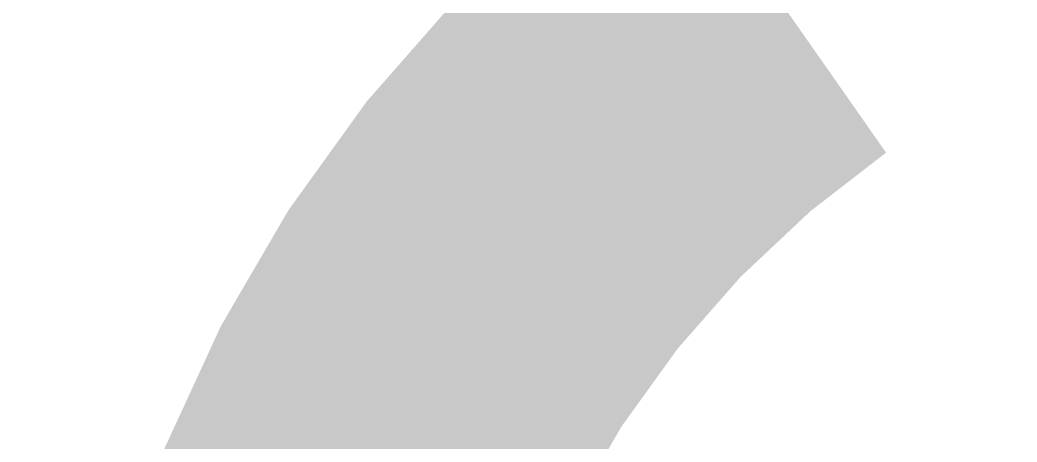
# Model space of a CAD drawing. Header units: inches. Extents: x 6 to 183294, y -48183 to 78918.
# Drawn here: x 129767.1 to 130068.3, y 22874.1 to 23001.7 of the extents above; entities that cross this region are included whole.
import ezdxf

# ---------------------------------------------------------------- set-up
doc = ezdxf.new("R2010")
doc.units = ezdxf.units.IN
doc.header["$MEASUREMENT"] = 0
doc.layers.add('SDA_TEXT_SITE', color=8, linetype='Continuous', lineweight=0)
doc.layers.add('Substation', color=7, linetype='Continuous', lineweight=0)
doc.styles.get("Standard").update_dxf_attribs({"font": 'txt.shx'})
doc.dimstyles.new('SDA-50', dxfattribs={"dimtxt": 0.1, "dimasz": 0.05, "dimexe": 0.09, "dimexo": 0.009, "dimgap": 0, "dimtad": 0, "dimzin": 0, "dimdsep": 46, "dimtxsty": 'Standard', "dimblk": 'ARCHTICK', "dimcen": 0.1, "dimclrd": 27, "dimclre": 27, "dimclrt": 21, "dimadec": 0, "dimazin": 0, "dimtfac": 1, "dimtofl": 0, "dimtmove": 1, "dimatfit": 3, "dimfxl": 0, "dimtolj": 1, "dimtzin": 0, "dimlwd": -1, "dimlwe": -1, "dimarcsym": 0})

# ---------------------------------------------------------------- blocks, each defined once
blk = doc.blocks.new('_ArchTick')
at = {"color": 0, "const_width": 0.15}
blk.add_lwpolyline([(-0.5, -0.5), (0.5, 0.5)], dxfattribs=at)

msp = doc.modelspace()

# ---------------------------------------------------------------- linework, layer by layer
at = {"layer": 'Substation', "color": 4, "const_width": 120, "elevation": -197133.873}
msp.add_lwpolyline([(129994.364, 28802.245, 0.5205671), (129994.364, 28352.713, 0.5205671), (129994.364, 27932.753, 0.5205671), (129994.364, 27445.168, 0.5205671), (129994.364, 27055.397, 0.5205671), (129994.364, 26657.174, 0.5205671), (129994.364, 26298.029, 0.5205671), (129994.364, 25819.542, 0.5205671), (129994.364, 25432.667, 0.5205671), (129994.364, 24988.073, 0.5205671), (129994.364, 24411.26, 0.5205671), (129994.364, 23953.741, 0.5205671), (129994.364, 23350.025, 0.5205671), (129994.364, 23010.708, 0.5205671), (129994.364, 22418.521, 0.5205671)], format="xyb", dxfattribs=at)

# ---------------------------------------------------------------- leaders
at = {"layer": 'SDA_TEXT_SITE'}
msp.add_leader([(131732.468, 23430.395, -493530.873), (131159.706, 20700.77, -493530.873), (127362.369, 20700.77, -493530.873)], dimstyle='SDA-50', override={"dimscale": 1, "dimtxt": 0.1, "dimasz": 0.05, "dimgap": 0, "dimtad": 0, "dimzin": 1, "dimtxsty": 'Standard', "dimclrd": 256, "dimlwd": 65535}, dxfattribs=at)

doc.saveas('drawing.dxf')
